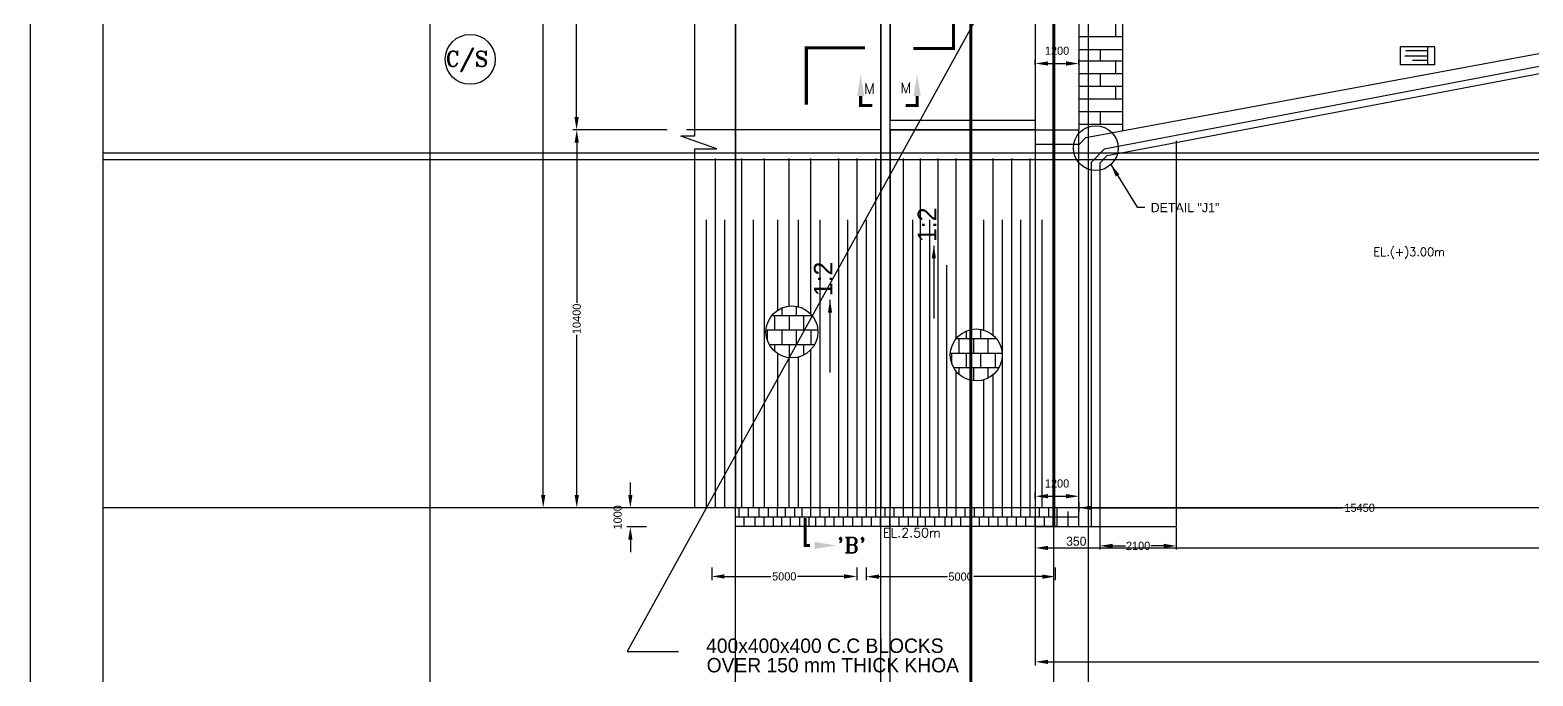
# Model space of a CAD drawing. Extents: x -426260 to 2055400, y -4304674 to -305611.
# Drawn here: x -4675 to 36677, y -2663975 to -2646201 of the extents above; entities that cross this region are included whole.
import ezdxf

# ---------------------------------------------------------------- set-up
doc = ezdxf.new("R2010")
doc.units = 0
doc.header["$LTSCALE"] = 300
doc.header["$MEASUREMENT"] = 0
doc.header["$PDMODE"] = 3
doc.linetypes.add('DASHED', pattern=[0.75, 0.5, -0.25])
doc.linetypes.add('DASHED2', pattern=[9.525, 6.35, -3.175])
doc.layers.get('DEFPOINTS').update_dxf_attribs({"linetype": 'CONTINUOUS'})
for name, color, linetype in [('GRID', 1, 'CONTINUOUS'), ('LINE', 7, 'CONTINUOUS'), ('Pile Placing Line', 10, 'CONTINUOUS'), ('SLOPECON', 12, 'CONTINUOUS'), ('SLOPEEARTH', 3, 'CONTINUOUS'), ('TEXT', 10, 'CONTINUOUS')]:
    doc.layers.add(name, color=color, linetype=linetype)
doc.styles.add('BIG', font='ROMANT.SHX')
doc.dimstyles.new('3', dxfattribs={"dimtxt": 225, "dimasz": 350, "dimexe": 100, "dimexo": 25, "dimgap": 9, "dimtad": 0, "dimdec": 0, "dimzin": 0, "dimdsep": 46, "dimtxsty": 'Standard', "dimcen": 0, "dimclrd": 5, "dimclre": 6, "dimclrt": 256, "dimadec": 0, "dimazin": 0, "dimtfac": 1, "dimtdec": 0, "dimtofl": 0, "dimtmove": 2, "dimatfit": 3, "dimfxl": 1, "dimtolj": 1, "dimtzin": 0, "dimarcsym": 0})

# ---------------------------------------------------------------- blocks, each defined once
blk = doc.blocks.new('*D1585')
at = {"layer": 'DEFPOINTS', "color": 0, "linetype": 'ByBlock', "transparency": 16777216}
for p in [(12349, -2659348), (11843, -2659873), (12315, -2659873)]:
    blk.add_point(p, dxfattribs=at)
at = {"layer": 'LINE', "color": 5, "linetype": 'ByBlock', "lineweight": -2, "transparency": 16777216}
for p, q in [((11843, -2658998), (11843, -2658648)), ((11843, -2660223), (11843, -2660573))]:
    blk.add_line(p, q, dxfattribs=at)
at = {"layer": 'LINE', "color": 6, "linetype": 'ByBlock', "lineweight": -2, "transparency": 16777216}
for p, q in [((12324, -2659348), (11743, -2659348)), ((12290, -2659873), (11743, -2659873))]:
    blk.add_line(p, q, dxfattribs=at)
at = {"layer": 'LINE', "color": 5, "linetype": 'ByBlock', "transparency": 16777216}
for points in [[(11784, -2658998), (11901, -2658998), (11843, -2659348)], [(11784, -2660223), (11901, -2660223), (11843, -2659873)]]:
    blk.add_solid(points, dxfattribs=at)
at = {"layer": 'LINE', "linetype": 'ByBlock', "lineweight": -2, "transparency": 16777216, "insert": (11493, -2659610), "char_height": 225, "attachment_point": 5, "rotation": 90}
blk.add_mtext('\\A1;1000', dxfattribs=at)
blk = doc.blocks.new('*D1579')
at = {"layer": 'DEFPOINTS', "color": 0, "linetype": 'ByBlock', "transparency": 16777216}
for p in [(14080, -2660962), (18075, -2660962), (18075, -2661236)]:
    blk.add_point(p, dxfattribs=at)
at = {"layer": 'LINE', "color": 6, "linetype": 'ByBlock', "lineweight": -2, "transparency": 16777216}
for p, q in [((14080, -2660987), (14080, -2661336)), ((18075, -2660987), (18075, -2661336))]:
    blk.add_line(p, q, dxfattribs=at)
at = {"layer": 'LINE', "color": 7, "linetype": 'ByBlock', "lineweight": -2, "transparency": 16777216}
for p, q in [((14430, -2661236), (15712, -2661236)), ((17725, -2661236), (16443, -2661236))]:
    blk.add_line(p, q, dxfattribs=at)
at = {"layer": 'LINE', "color": 7, "linetype": 'ByBlock', "transparency": 16777216}
for points in [[(14430, -2661178), (14430, -2661295), (14080, -2661236)], [(17725, -2661178), (17725, -2661295), (18075, -2661236)]]:
    blk.add_solid(points, dxfattribs=at)
at = {"layer": 'LINE', "linetype": 'ByBlock', "lineweight": -2, "transparency": 16777216, "insert": (16077, -2661236), "char_height": 225, "attachment_point": 5}
blk.add_mtext('\\A1;5000', dxfattribs=at)
blk = doc.blocks.new('*D1580')
at = {"layer": 'DEFPOINTS', "color": 0, "linetype": 'ByBlock', "transparency": 16777216}
for p in [(18330, -2660962), (23528, -2660962), (23528, -2661242)]:
    blk.add_point(p, dxfattribs=at)
at = {"layer": 'LINE', "color": 6, "linetype": 'ByBlock', "lineweight": -2, "transparency": 16777216}
for p, q in [((18330, -2660987), (18330, -2661342)), ((23528, -2660987), (23528, -2661342))]:
    blk.add_line(p, q, dxfattribs=at)
at = {"layer": 'LINE', "color": 7, "linetype": 'ByBlock', "lineweight": -2, "transparency": 16777216}
for p, q in [((18680, -2661242), (20564, -2661242)), ((23178, -2661242), (21294, -2661242))]:
    blk.add_line(p, q, dxfattribs=at)
at = {"layer": 'LINE', "color": 7, "linetype": 'ByBlock', "transparency": 16777216}
for points in [[(18680, -2661184), (18680, -2661301), (18330, -2661242)], [(23178, -2661184), (23178, -2661301), (23528, -2661242)]]:
    blk.add_solid(points, dxfattribs=at)
at = {"layer": 'LINE', "linetype": 'ByBlock', "lineweight": -2, "transparency": 16777216, "insert": (20929, -2661242), "char_height": 225, "attachment_point": 5}
blk.add_mtext('\\A1;5000', dxfattribs=at)
blk = doc.blocks.new('*D1593')
at = {"layer": 'DEFPOINTS', "color": 0, "linetype": 'ByBlock', "transparency": 16777216}
for p in [(24183, -2659176), (24183, -2659348), (39633, -2660226)]:
    blk.add_point(p, dxfattribs=at)
at = {"layer": 'LINE', "color": 6, "linetype": 'ByBlock', "lineweight": -2, "transparency": 16777216}
for p, q in [((24183, -2659201), (24183, -2659448)), ((39633, -2660201), (39633, -2659248))]:
    blk.add_line(p, q, dxfattribs=at)
at = {"layer": 'LINE', "color": 7, "linetype": 'ByBlock', "lineweight": -2, "transparency": 16777216}
for p, q in [((24533, -2659348), (31430, -2659348)), ((39283, -2659348), (32386, -2659348))]:
    blk.add_line(p, q, dxfattribs=at)
at = {"layer": 'LINE', "color": 7, "linetype": 'ByBlock', "transparency": 16777216}
for points in [[(24533, -2659290), (24533, -2659407), (24183, -2659348)], [(39283, -2659290), (39283, -2659407), (39633, -2659348)]]:
    blk.add_solid(points, dxfattribs=at)
at = {"layer": 'LINE', "linetype": 'ByBlock', "lineweight": -2, "transparency": 16777216, "insert": (31908, -2659348), "char_height": 225, "attachment_point": 5}
blk.add_mtext('\\A1;15450', dxfattribs=at)
blk = doc.blocks.new('*D1594')
at = {"layer": 'DEFPOINTS', "color": 0, "linetype": 'ByBlock', "transparency": 16777216}
for p in [(10367, -2648948), (12324, -2648948), (12324, -2659348)]:
    blk.add_point(p, dxfattribs=at)
at = {"layer": 'LINE', "color": 6, "linetype": 'ByBlock', "lineweight": -2, "transparency": 16777216}
for p, q in [((12299, -2648948), (10267, -2648948)), ((12299, -2659348), (10267, -2659348))]:
    blk.add_line(p, q, dxfattribs=at)
at = {"layer": 'LINE', "color": 7, "linetype": 'ByBlock', "lineweight": -2, "transparency": 16777216}
for p, q in [((10367, -2649298), (10367, -2653708)), ((10367, -2658998), (10367, -2654588))]:
    blk.add_line(p, q, dxfattribs=at)
at = {"layer": 'LINE', "color": 7, "linetype": 'ByBlock', "transparency": 16777216}
for points in [[(10308, -2649298), (10425, -2649298), (10367, -2648948)], [(10308, -2658998), (10425, -2658998), (10367, -2659348)]]:
    blk.add_solid(points, dxfattribs=at)
at = {"layer": 'LINE', "linetype": 'ByBlock', "lineweight": -2, "transparency": 16777216, "insert": (10367, -2654148), "char_height": 225, "attachment_point": 5, "rotation": 90}
blk.add_mtext('\\A1;10400', dxfattribs=at)
blk = doc.blocks.new('*D1596')
at = {"layer": 'DEFPOINTS', "color": 0, "linetype": 'ByBlock', "transparency": 16777216}
for p in [(10363, -2641448), (10489, -2641448), (10489, -2648948)]:
    blk.add_point(p, dxfattribs=at)
at = {"layer": 'LINE', "color": 6, "linetype": 'ByBlock', "lineweight": -2, "transparency": 16777216}
for p, q in [((10464, -2641448), (10263, -2641448)), ((10464, -2648948), (10263, -2648948))]:
    blk.add_line(p, q, dxfattribs=at)
at = {"layer": 'LINE', "color": 7, "linetype": 'ByBlock', "lineweight": -2, "transparency": 16777216}
for p, q in [((10363, -2641798), (10363, -2644814)), ((10363, -2648598), (10363, -2645582))]:
    blk.add_line(p, q, dxfattribs=at)
at = {"layer": 'LINE', "color": 7, "linetype": 'ByBlock', "transparency": 16777216}
for points in [[(10305, -2641798), (10422, -2641798), (10363, -2641448)], [(10305, -2648598), (10422, -2648598), (10363, -2648948)]]:
    blk.add_solid(points, dxfattribs=at)
at = {"layer": 'LINE', "linetype": 'ByBlock', "lineweight": -2, "transparency": 16777216, "insert": (10363, -2645198), "char_height": 225, "attachment_point": 5, "rotation": 90}
blk.add_mtext('\\A1;7500', dxfattribs=at)
blk = doc.blocks.new('*D1600')
at = {"layer": 'DEFPOINTS', "color": 0, "linetype": 'ByBlock', "transparency": 16777216}
for p in [(9445, -2631048), (10219, -2631048), (9586, -2659348)]:
    blk.add_point(p, dxfattribs=at)
at = {"layer": 'LINE', "color": 6, "linetype": 'ByBlock', "lineweight": -2, "transparency": 16777216}
for p, q in [((10194, -2631048), (9345, -2631048)), ((9561, -2659348), (9345, -2659348))]:
    blk.add_line(p, q, dxfattribs=at)
at = {"layer": 'LINE', "color": 7, "linetype": 'ByBlock', "lineweight": -2, "transparency": 16777216}
for p, q in [((9445, -2631398), (9445, -2644702)), ((9445, -2658998), (9445, -2645695))]:
    blk.add_line(p, q, dxfattribs=at)
at = {"layer": 'LINE', "color": 7, "linetype": 'ByBlock', "transparency": 16777216}
for points in [[(9387, -2631398), (9503, -2631398), (9445, -2631048)], [(9387, -2658998), (9503, -2658998), (9445, -2659348)]]:
    blk.add_solid(points, dxfattribs=at)
at = {"layer": 'LINE', "linetype": 'ByBlock', "lineweight": -2, "transparency": 16777216, "insert": (9445, -2645198), "char_height": 225, "attachment_point": 5, "rotation": 90}
blk.add_mtext('\\A1;28300', dxfattribs=at)
blk = doc.blocks.new('*D1601')
at = {"layer": 'DEFPOINTS', "color": 0, "linetype": 'ByBlock', "transparency": 16777216}
for p in [(22983, -2647182), (24183, -2647122), (24183, -2647182)]:
    blk.add_point(p, dxfattribs=at)
at = {"layer": 'LINE', "color": 6, "linetype": 'ByBlock', "lineweight": -2, "transparency": 16777216}
for p, q in [((22983, -2647157), (22983, -2647022)), ((24183, -2647157), (24183, -2647022))]:
    blk.add_line(p, q, dxfattribs=at)
at = {"layer": 'LINE', "color": 7, "linetype": 'ByBlock', "lineweight": -2, "transparency": 16777216}
blk.add_line((23333, -2647122), (23833, -2647122), dxfattribs=at)
at = {"layer": 'LINE', "color": 7, "linetype": 'ByBlock', "transparency": 16777216}
for points in [[(23333, -2647063), (23333, -2647180), (22983, -2647122)], [(23833, -2647063), (23833, -2647180), (24183, -2647122)]]:
    blk.add_solid(points, dxfattribs=at)
at = {"layer": 'LINE', "linetype": 'ByBlock', "lineweight": -2, "transparency": 16777216, "insert": (23583, -2646772), "char_height": 225, "attachment_point": 5}
blk.add_mtext('\\A1;1200', dxfattribs=at)
blk = doc.blocks.new('*D1602')
at = {"layer": 'DEFPOINTS', "color": 0, "linetype": 'ByBlock', "transparency": 16777216}
for p in [(24763, -2659862), (26863, -2659862), (26863, -2660395)]:
    blk.add_point(p, dxfattribs=at)
at = {"layer": 'LINE', "color": 6, "linetype": 'ByBlock', "lineweight": -2, "transparency": 16777216}
for p, q in [((24763, -2659887), (24763, -2660495)), ((26863, -2659887), (26863, -2660495))]:
    blk.add_line(p, q, dxfattribs=at)
at = {"layer": 'LINE', "color": 7, "linetype": 'ByBlock', "lineweight": -2, "transparency": 16777216}
for p, q in [((25113, -2660395), (25467, -2660395)), ((26513, -2660395), (26160, -2660395))]:
    blk.add_line(p, q, dxfattribs=at)
at = {"layer": 'LINE', "color": 7, "linetype": 'ByBlock', "transparency": 16777216}
for points in [[(25113, -2660337), (25113, -2660454), (24763, -2660395)], [(26513, -2660337), (26513, -2660454), (26863, -2660395)]]:
    blk.add_solid(points, dxfattribs=at)
at = {"layer": 'LINE', "linetype": 'ByBlock', "lineweight": -2, "transparency": 16777216, "insert": (25813, -2660395), "char_height": 225, "attachment_point": 5}
blk.add_mtext('\\A1;2100', dxfattribs=at)
blk = doc.blocks.new('*D1563')
at = {"layer": 'DEFPOINTS', "color": 0, "linetype": 'ByBlock', "transparency": 16777216}
for p in [(22983, -2650623), (66285, -2650623), (66285, -2660452)]:
    blk.add_point(p, dxfattribs=at)
at = {"layer": 'LINE', "color": 6, "linetype": 'ByBlock', "lineweight": -2, "transparency": 16777216}
for p, q in [((22983, -2650648), (22983, -2660552)), ((66285, -2650648), (66285, -2660552))]:
    blk.add_line(p, q, dxfattribs=at)
at = {"layer": 'LINE', "color": 7, "linetype": 'ByBlock', "lineweight": -2, "transparency": 16777216}
for p, q in [((23333, -2660452), (44119, -2660452)), ((65935, -2660452), (45149, -2660452))]:
    blk.add_line(p, q, dxfattribs=at)
at = {"layer": 'LINE', "color": 7, "linetype": 'ByBlock', "transparency": 16777216}
for points in [[(23333, -2660394), (23333, -2660511), (22983, -2660452)], [(65935, -2660394), (65935, -2660511), (66285, -2660452)]]:
    blk.add_solid(points, dxfattribs=at)
at = {"layer": 'LINE', "linetype": 'ByBlock', "lineweight": -2, "transparency": 16777216, "insert": (44634, -2660452), "char_height": 225, "attachment_point": 5}
blk.add_mtext('\\A1;43340', dxfattribs=at)
blk = doc.blocks.new('*D1564')
at = {"layer": 'DEFPOINTS', "color": 0, "ltscale": 0.5, "transparency": 16777216}
for p in [(22983, -2659122), (24183, -2659029), (24183, -2659083)]:
    blk.add_point(p, dxfattribs=at)
at = {"layer": 'Pile Placing Line', "color": 6, "lineweight": -2, "ltscale": 0.5, "transparency": 16777216}
for p, q in [((22983, -2659097), (22983, -2658929)), ((24183, -2659058), (24183, -2658929))]:
    blk.add_line(p, q, dxfattribs=at)
at = {"layer": 'Pile Placing Line', "color": 5, "lineweight": -2, "ltscale": 0.5, "transparency": 16777216}
blk.add_line((23333, -2659029), (23833, -2659029), dxfattribs=at)
at = {"layer": 'Pile Placing Line', "color": 5, "ltscale": 0.5, "transparency": 16777216}
for points in [[(23333, -2658970), (23333, -2659087), (22983, -2659029)], [(23833, -2658970), (23833, -2659087), (24183, -2659029)]]:
    blk.add_solid(points, dxfattribs=at)
at = {"layer": 'Pile Placing Line', "ltscale": 0.5, "transparency": 16777216, "insert": (23583, -2658679), "char_height": 225, "attachment_point": 5}
blk.add_mtext('\\A1;1200', dxfattribs=at)
blk = doc.blocks.new('*D1565')
at = {"layer": 'DEFPOINTS', "color": 0, "ltscale": 0.5, "transparency": 16777216}
for p in [(66285, -2650623), (22983, -2658526), (66285, -2663586)]:
    blk.add_point(p, dxfattribs=at)
at = {"layer": 'Pile Placing Line', "color": 6, "lineweight": -2, "ltscale": 0.5, "transparency": 16777216}
for p, q in [((66285, -2650648), (66285, -2663686)), ((22983, -2658551), (22983, -2663686))]:
    blk.add_line(p, q, dxfattribs=at)
at = {"layer": 'Pile Placing Line', "color": 5, "lineweight": -2, "ltscale": 0.5, "transparency": 16777216}
for p, q in [((23333, -2663586), (44119, -2663586)), ((65935, -2663586), (45149, -2663586))]:
    blk.add_line(p, q, dxfattribs=at)
at = {"layer": 'Pile Placing Line', "color": 5, "ltscale": 0.5, "transparency": 16777216}
for points in [[(23333, -2663528), (23333, -2663645), (22983, -2663586)], [(65935, -2663528), (65935, -2663645), (66285, -2663586)]]:
    blk.add_solid(points, dxfattribs=at)
at = {"layer": 'Pile Placing Line', "ltscale": 0.5, "transparency": 16777216, "insert": (44634, -2663586), "char_height": 225, "attachment_point": 5}
blk.add_mtext('\\A1;43303', dxfattribs=at)

msp = doc.modelspace()

# ---------------------------------------------------------------- hatches: boundary and pattern name
at = {"layer": 'LINE'}
h = msp.add_hatch(dxfattribs=at)
h.set_pattern_fill('AR-B88', color=256, scale=50, style=0)
h.set_pattern_definition([(0, (14616.7, -2420854.8), (0, 400), []), (90, (14616.7, -2420854.8), (-200, 400), [400, -400])])
edge = h.paths.add_edge_path()
edge.add_arc((16288.8, -2654507.2), 714.8, 0, 360)
h = msp.add_hatch(dxfattribs=at)
h.set_pattern_fill('AR-B88', color=256, scale=50, style=0)
h.set_pattern_definition([(0, (19688.34, -2421489.7), (0, 400), []), (90, (19688.34, -2421489.69), (-200, 400), [400, -400])])
edge = h.paths.add_edge_path()
edge.add_arc((21360.5, -2655142.1), 714.8, 0, 360)

# ---------------------------------------------------------------- linework, layer by layer
at = {"layer": 'GRID', "ltscale": 0.5}
for p, q in [((14732.5, -2688823.4), (14732.5, -2617277.7)), ((18732.5, -2688823.4), (18732.5, -2617277.7)), ((18987.5, -2688823.4), (18987.5, -2617277.7)), ((23492.8, -2688823.4), (23492.8, -2617277.7)), ((24446.3, -2688823.4), (24446.3, -2617277.7)), ((91046.4, -2649588.3), (-2674.7, -2649588.3)), ((91046.4, -2649771.1), (-2674.7, -2649771.1)), ((91046.4, -2659348.2), (-2674.7, -2659348.2))]:
    msp.add_line(p, q, dxfattribs=at)
at = {"layer": 'LINE', "color": 0, "linetype": 'ByBlock', "lineweight": -2}
for p, q in [((22982.5, -2641448.2), (22982.5, -2648948.2)), ((24182.5, -2641448.2), (24182.5, -2648948.2)), ((25382.5, -2641591.9), (25382.5, -2648970)), ((25198.3, -2646391.9), (25198.3, -2646041.9)), ((25382.5, -2646391.9), (24182.5, -2646391.9)), ((25382.5, -2646741.9), (24182.5, -2646741.9)), ((24782.5, -2647054.6), (24782.5, -2646741.9)), ((33980.3, -2646660.4), (33030.3, -2646660.4)), ((33030.3, -2647162.4), (33030.3, -2646660.4)), ((33780.3, -2646773.9), (33176.6, -2646773.9)), ((33780.3, -2647162.4), (33780.3, -2646660.4)), ((33980.3, -2647162.4), (33980.3, -2646660.4)), ((25382.5, -2647054.6), (24182.5, -2647054.6)), ((25198.3, -2647404.6), (25198.3, -2647054.6)), ((33980.3, -2647162.4), (33030.3, -2647162.4)), ((33980.3, -2647162.4), (33030.3, -2647162.4)), ((33780.3, -2646921.7), (33152.3, -2646921.7)), ((33780.3, -2647035.4), (33361.3, -2647035.4)), ((25382.5, -2647404.6), (24182.5, -2647404.6)), ((24782.5, -2647754.6), (24782.5, -2647404.6)), ((25382.5, -2647754.6), (24182.5, -2647754.6)), ((25382.5, -2648104.6), (24182.5, -2648104.6)), ((25198.3, -2648104.6), (25198.3, -2647754.6)), ((25382.5, -2648454.6), (24182.5, -2648454.6)), ((25382.5, -2648454.6), (24182.5, -2648454.6)), ((24782.5, -2648804.6), (24782.5, -2648454.6)), ((12856.7, -2648948.2), (11737, -2648948.2)), ((22982.5, -2648948.2), (24182.5, -2648948.2)), ((25382.5, -2648804.6), (24182.5, -2648804.6)), ((25382.5, -2648804.6), (24182.5, -2648804.6)), ((24182.5, -2659862.4), (24182.5, -2648948.2)), ((24182.5, -2649346.2), (22982.5, -2649346.2)), ((24182.5, -2649359.9), (24376.8, -2649156.8)), ((24519.9, -2649850.1), (24884.7, -2649468.5)), ((24763.1, -2649867.8), (24965.5, -2649656.1)), ((13025.6, -2659348.2), (11737, -2659348.2)), ((23882.5, -2659445.3), (23882.5, -2659873.3))]:
    msp.add_line(p, q, dxfattribs=at)
at = {"layer": 'LINE'}
for p, q in [((18987.5, -2641703.2), (18987.5, -2648693.2)), ((13610.3, -2642132), (13610.3, -2649118)), ((14732.5, -2643482), (14732.5, -2649422)), ((18732.5, -2643482), (18732.5, -2649858.2)), ((18732.5, -2647562.7), (18732.5, -2647945.2)), ((18987.5, -2647562.7), (18987.5, -2647945.2)), ((18732.5, -2648948.2), (13387.3, -2648948.2)), ((22982.5, -2648693.2), (18987.5, -2648693.2)), ((18987.5, -2648948.2), (22982.5, -2648948.2)), ((22982.5, -2648948.2), (18987.5, -2648948.2)), ((18987.5, -2648948.2), (18987.5, -2659348.2)), ((14218.6, -2649472), (13235.2, -2649118)), ((13610.3, -2649118), (13235.2, -2649118)), ((13610.3, -2649468.9), (13610.3, -2659348.2)), ((13610.3, -2649472), (14218.6, -2649472)), ((14732.5, -2649422), (14732.5, -2659348.2)), ((19826.5, -2659348.2), (19826.5, -2649732.5)), ((20309.7, -2659348.2), (20309.7, -2649732.5)), ((18732.5, -2649858.2), (18732.5, -2659348.2)), ((17064, -2659348.2), (17064, -2651422.1)), ((20081.5, -2659348.2), (20081.5, -2651422.1)), ((14732.5, -2659348.2), (13610.3, -2659348.2)), ((14732.5, -2659348.2), (24182.5, -2659340.5)), ((14734.2, -2659862.4), (14732.5, -2659348.2)), ((24182.5, -2659607.4), (14732.5, -2659607.4)), ((14837.1, -2659607.4), (14837.1, -2659352.4)), ((14975.6, -2659862.4), (14975.6, -2659607.4)), ((15092.1, -2659607.4), (15092.1, -2659352.4)), ((15273.1, -2659862.4), (15273.1, -2659607.4)), ((15389.6, -2659607.4), (15389.6, -2659352.4)), ((15528.1, -2659862.4), (15528.1, -2659607.4)), ((15644.6, -2659607.4), (15644.6, -2659352.4)), ((15783.1, -2659862.4), (15783.1, -2659607.4)), ((15890, -2659607.4), (15890, -2659352.4)), ((16010, -2659862.4), (16010, -2659607.4)), ((16112.1, -2659607.4), (16112.1, -2659352.4)), ((16250.6, -2659862.4), (16250.6, -2659607.4)), ((16367.1, -2659607.4), (16367.1, -2659352.4)), ((16505.6, -2659862.4), (16505.6, -2659607.4)), ((16570.1, -2659607.4), (16570.1, -2659352.4)), ((16760.6, -2659862.4), (16760.6, -2659607.4)), ((16809, -2659607.4), (16809, -2659352.4)), ((16944.2, -2659862.4), (16944.2, -2659607.4)), ((17064, -2659607.4), (17064, -2659352.4)), ((17199.2, -2659862.4), (17199.2, -2659607.4)), ((17319, -2659607.4), (17319, -2659352.4)), ((17454.2, -2659862.4), (17454.2, -2659607.4)), ((17574, -2659607.4), (17574, -2659352.4)), ((17709.2, -2659862.4), (17709.2, -2659607.4)), ((17829, -2659607.4), (17829, -2659352.4)), ((17964.2, -2659862.4), (17964.2, -2659607.4)), ((18084, -2659607.4), (18084, -2659352.4)), ((18219.2, -2659862.4), (18219.2, -2659607.4)), ((18339, -2659607.4), (18339, -2659352.4)), ((18474.2, -2659862.4), (18474.2, -2659607.4)), ((18594, -2659607.4), (18594, -2659352.4)), ((18729.2, -2659862.4), (18729.2, -2659607.4)), ((18849, -2659607.4), (18849, -2659352.4)), ((18984.2, -2659862.4), (18984.2, -2659607.4)), ((19104, -2659607.4), (19104, -2659352.4)), ((19239.2, -2659862.4), (19239.2, -2659607.4)), ((19359, -2659607.4), (19359, -2659352.4)), ((19494.2, -2659862.4), (19494.2, -2659607.4)), ((19614, -2659607.4), (19614, -2659352.4)), ((19749.2, -2659862.4), (19749.2, -2659607.4)), ((19826.5, -2659607.4), (19826.5, -2659352.4)), ((19961.7, -2659862.4), (19961.7, -2659607.4)), ((20081.5, -2659607.4), (20081.5, -2659352.4)), ((20216.7, -2659862.4), (20216.7, -2659607.4)), ((20335.5, -2659607.4), (20335.5, -2659352.4)), ((20504, -2659862.4), (20504, -2659607.4)), ((20549, -2659607.4), (20549, -2659352.4)), ((20684.2, -2659862.4), (20684.2, -2659607.4)), ((20804, -2659607.4), (20804, -2659352.4)), ((20939.2, -2659862.4), (20939.2, -2659607.4)), ((21059, -2659605), (21059, -2659350)), ((21194.2, -2659862.4), (21194.2, -2659607.4)), ((21314, -2659607.4), (21314, -2659352.4)), ((21449.2, -2659862.4), (21449.2, -2659607.4)), ((21569, -2659607.4), (21569, -2659352.4)), ((21704.2, -2659862.4), (21704.2, -2659607.4)), ((21824, -2659607.4), (21824, -2659352.4)), ((21959.2, -2659862.4), (21959.2, -2659607.4)), ((22079, -2659607.4), (22079, -2659352.4)), ((22214.2, -2659862.4), (22214.2, -2659607.4)), ((22334, -2659607.4), (22334, -2659352.4)), ((22469.2, -2659862.4), (22469.2, -2659607.4)), ((22589, -2659607.4), (22589, -2659352.4)), ((22724.2, -2659862.4), (22724.2, -2659607.4)), ((22844, -2659607.4), (22844, -2659352.4)), ((22979.2, -2659862.4), (22979.2, -2659607.4)), ((23099, -2659607.4), (23099, -2659352.4)), ((23234.2, -2659862.4), (23234.2, -2659607.4)), ((23354, -2659607.4), (23354, -2659352.4)), ((23577.5, -2659348.2), (23577.5, -2659862.4)), ((23577.5, -2659862.4), (14732.5, -2659862.4)), ((11757.2, -2663300.5), (13166.6, -2663300.5))]:
    msp.add_line(p, q, dxfattribs=at)
at = {"layer": 'LINE', "color": 0, "linetype": 'ByBlock', "ltscale": 450}
for p, q in [((24375.7, -2649157), (39633, -2646323.2)), ((24957.9, -2649657.6), (39697.8, -2646855.2)), ((26863.1, -2649254), (26863.1, -2659862.4)), ((24519.9, -2649850.1), (24519.9, -2659862.4)), ((24763.1, -2649867.8), (24763.1, -2659862.4))]:
    msp.add_line(p, q, dxfattribs=at)
at = {"layer": 'LINE', "color": 0, "linetype": 'DASHED2', "ltscale": 1000}
msp.add_line((24877.1, -2649470), (38038.4, -2646973.1), dxfattribs=at)
at = {"layer": 'LINE', "color": 0, "linetype": 'DASHED', "ltscale": 450}
for p, q in [((22982.5, -2648948.2), (22982.5, -2658877.3)), ((22982.5, -2648948.2), (22982.5, -2659862.4)), ((22982.5, -2659862.4), (26863.1, -2659862.4))]:
    msp.add_line(p, q, dxfattribs=at)
at = {"layer": 'LINE', "color": 0}
msp.add_line((24182.5, -2659862.4), (24182.5, -2649359.9), dxfattribs=at)
at = {"layer": 'LINE'}
for points in [[(-4674.7, -2690823.4), (93046.4, -2690823.4), (93046.4, -2615277.7), (-4674.7, -2615277.7)], [(-2674.7, -2688823.4), (91046.4, -2688823.4), (91046.4, -2617277.7), (-2674.7, -2617277.7)], [(6325.3, -2679823.4), (82046.4, -2679823.4), (82046.4, -2626277.7), (6325.3, -2626277.7)]]:
    msp.add_lwpolyline(points, close=True, dxfattribs=at)
at = {"layer": 'LINE', "color": 7, "const_width": 85}
for points in [[(21209, -2688823.4), (21209, -2627312), (21348.8, -2627312)], [(18180.4, -2648141.4), (18180.4, -2648011.5)], [(18500.3, -2648280.3), (18180.4, -2648280.3), (18180.4, -2648140.5)], [(19413.7, -2648280.3), (19733.6, -2648280.3), (19733.6, -2648140.5)], [(19733.6, -2648141.4), (19733.6, -2648011.5)], [(16648.9, -2659629.5), (16648.9, -2660384), (16788.7, -2660384)]]:
    msp.add_lwpolyline(points, dxfattribs=at)
at = {"layer": 'LINE', "color": 0, "linetype": 'DASHED', "ltscale": 450, "const_width": 85}
msp.add_lwpolyline([(23492.8, -2641114.9), (23492.8, -2659862.4)], dxfattribs=at)
at = {"layer": 'LINE', "const_width": 85}
for points in [[(20734.4, -2642898.5), (20734.4, -2646706.5), (19631.4, -2646706.5)], [(18299.4, -2646691.5), (16685.4, -2646691.5), (16685.4, -2648253.8)]]:
    msp.add_lwpolyline(points, dxfattribs=at)
at = {"layer": 'LINE'}
for centre, radius in [((7438.1, -2647007.4), 687.2), ((24648.7, -2649450.2), 615.1), ((16288.8, -2654507.2), 714.8), ((21360.5, -2655142.1), 714.8)]:
    msp.add_circle(centre, radius, dxfattribs=at)
at = {"layer": 'LINE', "color": 7}
for points in [[(18081.2, -2648017.3), (18279.6, -2648017.3), (18180.4, -2647422.3)], [(19832.8, -2648017.3), (19634.5, -2648017.3), (19733.6, -2647422.3)], [(16911.9, -2660483.1), (16911.9, -2660284.8), (17506.9, -2660384)]]:
    msp.add_solid(points, dxfattribs=at)
at = {"layer": 'LINE', "color": 5}
for points in [[(20143.4, -2652427.8), (20242.6, -2652427.8), (20193, -2652130.3)], [(17286.6, -2653918.8), (17385.7, -2653918.8), (17336.1, -2653621.3)]]:
    msp.add_solid(points, dxfattribs=at)
at = {"layer": 'SLOPECON'}
for p, q in [((14910.9, -2655387.5), (14910.9, -2649732.5)), ((15537.4, -2659348.2), (15537.4, -2649732.5)), ((16209.8, -2653796.8), (16209.8, -2649732.5)), ((16809, -2654016.9), (16809, -2649732.5)), ((17574, -2659348.2), (17574, -2649732.5)), ((18084, -2659348.2), (18084, -2649732.5)), ((18594, -2659348.2), (18594, -2649732.5)), ((19359, -2659348.2), (19359, -2649732.5)), ((20804, -2653283.3), (20804, -2649732.5)), ((21824, -2653368.4), (21824, -2649732.5)), ((22334, -2659348.2), (22334, -2649732.5)), ((22844, -2659348.2), (22844, -2649732.5)), ((21199.2, -2654445.7), (21199.2, -2650748.4)), ((15230.7, -2655251.2), (15230.7, -2651422.1)), ((15903.5, -2653905.2), (15903.5, -2651422.1)), ((16464.8, -2653814.4), (16464.8, -2651422.1)), ((17829, -2659348.2), (17829, -2651422.1)), ((18339, -2659348.2), (18339, -2651422.1)), ((19614, -2659348.2), (19614, -2651422.1)), ((21569, -2654458.4), (21569, -2651422.1)), ((22079, -2659348.2), (22079, -2651422.1)), ((22589, -2659348.2), (22589, -2651422.1)), ((23177.4, -2659348.2), (23177.4, -2651422.1)), ((20549, -2659348.2), (20549, -2652675.3)), ((20804, -2654693.5), (20804, -2653283.3)), ((21824, -2654598), (21824, -2653368.4)), ((15903.5, -2659348.2), (15903.5, -2655109.2)), ((16809, -2659348.2), (16809, -2654997.4)), ((14910.9, -2659348.2), (14910.9, -2655387.5)), ((15230.7, -2659348.2), (15230.7, -2655251.2)), ((16209.8, -2659348.2), (16209.8, -2655217.6)), ((16464.8, -2659348.2), (16464.8, -2655200)), ((20804, -2659348.2), (20804, -2655590.6)), ((21199.2, -2659348.2), (21199.2, -2655838.4)), ((21569, -2659348.2), (21569, -2655825.7)), ((21824, -2659348.2), (21824, -2655686.2))]:
    msp.add_line(p, q, dxfattribs=at)
at = {"layer": 'SLOPEEARTH'}
for p, q in [((14187, -2659348.2), (14187, -2649732.5)), ((13933.2, -2659348.2), (13933.2, -2651422.1)), ((14443.2, -2659348.2), (14443.2, -2651422.1))]:
    msp.add_line(p, q, dxfattribs=at)

# ---------------------------------------------------------------- texts
at = {"layer": 'LINE', "style": 'BIG'}
for s, height, p in [('C/S', 425, (6761.2, -2647203.8)), ('M', 297.5, (18266.3, -2647958.3)), ('M', 297.5, (19266.2, -2647939.5)), ("'B'", 425, (17526, -2660589.1))]:
    msp.add_text(s, height=height, dxfattribs=at).set_placement(p)
at = {"layer": 'LINE'}
for p in [(20257.8, -2652033.3), (17400.9, -2653524.3)]:
    msp.add_text('1:2', height=510, rotation=90, dxfattribs=at).set_placement(p)
for s, p in [('400x400x400 C.C BLOCKS', (13927.4, -2663340.8)), ('OVER 150 mm THICK KHOA', (13941.7, -2663875.3))]:
    msp.add_text(s, height=395.887, dxfattribs=at).set_placement(p)
at = {"layer": 'LINE', "insert": (26159.2, -2650958.1), "char_height": 255, "width": 2795.642, "attachment_point": 1}
msp.add_mtext('DETAIL "J1"', dxfattribs=at)
at = {"layer": 'LINE', "linetype": 'ByBlock', "lineweight": -2, "insert": (24112.3, -2660268.3), "char_height": 250, "attachment_point": 5}
msp.add_mtext('\\A1;350', dxfattribs=at)
at = {"layer": 'TEXT', "style": 'BIG'}
for s, height, p in [('EL.(+)3.00m', 229.5, (32287.9, -2652418.7)), ('EL.2.50m', 255, (18791.4, -2660161.4))]:
    msp.add_text(s, height=height, dxfattribs=at).set_placement(p)

# ---------------------------------------------------------------- dimensions: what is measured, and where the dimension line sits
at = {"layer": 'LINE', "linetype": 'ByBlock', "lineweight": -2}
for base, p1, p2, picture, middle in [((9444.9, -2631048.2), (9586.1, -2659348.2), (10219.4, -2631048.2), '*D1600', (9444.9, -2645198.2)), ((10363.3, -2641448.2), (10489.5, -2648948.2), (10489.5, -2641448.2), '*D1596', (10363.3, -2645198.2)), ((10366.6, -2648948.2), (12324.4, -2659348.2), (12324.4, -2648948.2), '*D1594', (10366.6, -2654148.2))]:
    dim = msp.add_linear_dim(base=base, p1=p1, p2=p2, angle=90, dimstyle='3', override={"dimclrd": 7, "dimfxl": 700}, dxfattribs=at)
    dim.commit()
    dim.dimension.update_dxf_attribs({"geometry": picture, "text_midpoint": middle})
for base, p1, p2, picture, middle in [((24182.5, -2647121.8), (22982.5, -2647181.7), (24182.5, -2647181.7), '*D1601', (23582.5, -2646771.8)), ((24182.5355, -2659348.2075), (39632.9776, -2660226.3043), (24182.5355, -2659176.3043), '*D1593', (31907.7565, -2659348.2075)), ((26863.1, -2660395.3), (24763.1, -2659862.4), (26863.1, -2659862.4), '*D1602', (25813.1, -2660395.3))]:
    dim = msp.add_linear_dim(base=base, p1=p1, p2=p2, dimstyle='3', override={"dimclrd": 7, "dimfxl": 700}, dxfattribs=at)
    dim.commit()
    dim.dimension.update_dxf_attribs({"geometry": picture, "text_midpoint": middle})
for base, p1, p2, text, picture, middle in [((66285.4, -2660452.2), (22982.5, -2650623.1), (66285.4, -2650623.1), '43340', '*D1563', (44634, -2660452.2)), ((18074.8, -2661236.4), (14079.8, -2660962.3), (18074.8, -2660962.3), '5000', '*D1579', (16077.3, -2661236.4)), ((23528.1, -2661242.4), (18329.8, -2660962.3), (23528.1, -2660962.3), '5000', '*D1580', (20928.9, -2661242.4))]:
    dim = msp.add_linear_dim(base=base, p1=p1, p2=p2, text=text, dimstyle='3', override={"dimclrd": 7, "dimfxl": 700}, dxfattribs=at)
    dim.commit()
    dim.dimension.update_dxf_attribs({"geometry": picture, "text_midpoint": middle})
at = {"layer": 'LINE', "color": 0, "linetype": 'ByBlock', "lineweight": -2}
dim = msp.add_linear_dim(base=(11842.5, -2659872.7), p1=(12349.4, -2659348.2), p2=(12315.1, -2659872.7), angle=90, text='1000', dimstyle='3', dxfattribs=at)
dim.commit()
dim.dimension.update_dxf_attribs({"geometry": '*D1585', "text_midpoint": (11492.5, -2659610.5)})
at = {"layer": 'Pile Placing Line', "ltscale": 0.5}
for base, p1, p2, picture, middle in [((66285.4, -2663586.4), (22982.5, -2658526.4), (66285.4, -2650623.1), '*D1565', (44634, -2663586.4)), ((24182.5, -2659028.6), (22982.5, -2659121.9), (24182.5, -2659083.4), '*D1564', (23582.5, -2658678.6))]:
    dim = msp.add_linear_dim(base=base, p1=p1, p2=p2, dimstyle='3', override={"dimfxl": 700}, dxfattribs=at)
    dim.commit()
    dim.dimension.update_dxf_attribs({"geometry": picture, "text_midpoint": middle})

# ---------------------------------------------------------------- leaders
at = {"layer": 'LINE'}
for points, override in [([(21638.5, -2645364.7), (11757.2, -2663300.5)], {"dimgap": 9, "dimtad": 0, "dimfxl": 700}), ([(25063.8, -2649904.1), (25787.5, -2651073.4), (25996.9, -2651073.4)], {"dimgap": 9, "dimtad": 0, "dimfxl": 0.12}), ([(20192.2, -2652135.2), (20192.2, -2654135.3)], {"dimgap": 9, "dimtad": 0}), ([(17335.3, -2653626.2), (17335.3, -2655626.3)], {"dimgap": 9, "dimtad": 0})]:
    msp.add_leader(points, dimstyle='3', override=override, dxfattribs=at)

doc.saveas('drawing.dxf')
